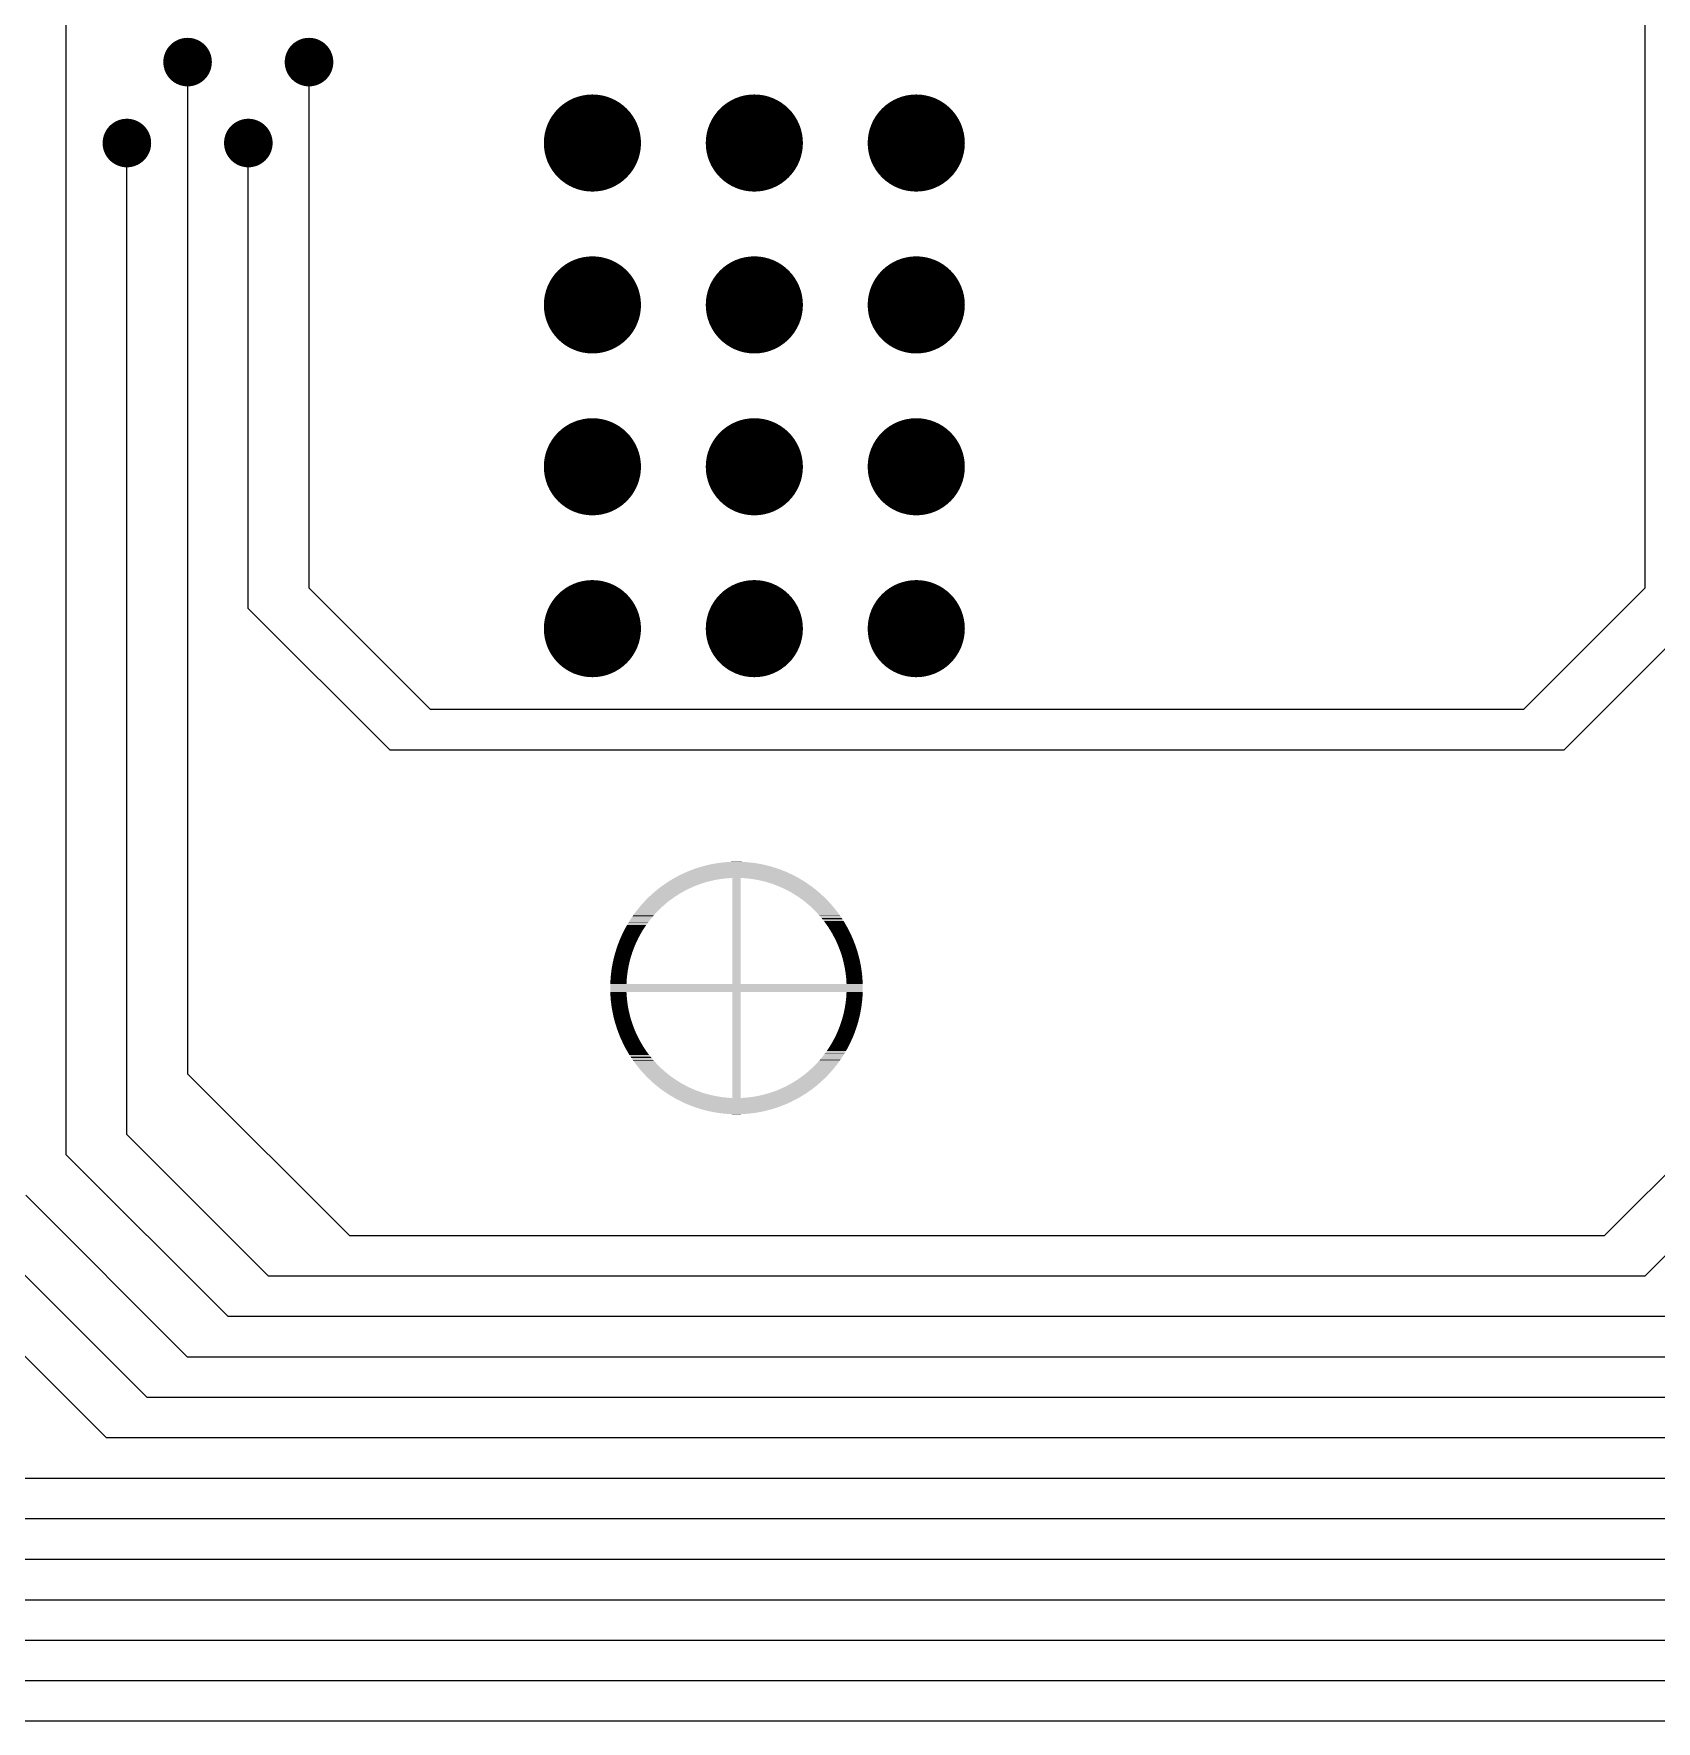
# Model space of a CAD drawing. Extents: x 295 to 953, y 10 to 290.
# Drawn here: x 667.86 to 693.31, y 103.99 to 130.47 of the extents above; entities that cross this region are included whole.
import ezdxf

# ---------------------------------------------------------------- set-up
doc = ezdxf.new("R2010")
doc.units = 0
doc.header["$LTSCALE"] = 5
doc.header["$MEASUREMENT"] = 0
doc.layers.get('0').update_dxf_attribs({"linetype": 'CONTINUOUS', "lineweight": 25})
doc.layers.add('DV-ABPB-A4_IN3', color=5, linetype='CONTINUOUS')

msp = doc.modelspace()

# ---------------------------------------------------------------- linework, layer by layer
at = {"color": 7}
for points, const_width in [([(670.079, 130.023, 1), (670.46, 130.023, 1)], 0.381), ([(671.984, 130.023, 1), (672.365, 130.023, 1)], 0.381), ([(676.239, 128.753, 1), (677.001, 128.753, 1)], 0.762), ([(678.779, 128.753, 1), (679.541, 128.753, 1)], 0.762), ([(681.319, 128.753, 1), (682.081, 128.753, 1)], 0.762), ([(669.127, 128.753, 1), (669.508, 128.753, 1)], 0.381), ([(671.032, 128.753, 1), (671.413, 128.753, 1)], 0.381), ([(676.239, 126.213, 1), (677.001, 126.213, 1)], 0.762), ([(678.779, 126.213, 1), (679.541, 126.213, 1)], 0.762), ([(681.319, 126.213, 1), (682.081, 126.213, 1)], 0.762), ([(676.239, 123.673, 1), (677.001, 123.673, 1)], 0.762), ([(678.779, 123.673, 1), (679.541, 123.673, 1)], 0.762), ([(681.319, 123.673, 1), (682.081, 123.673, 1)], 0.762), ([(676.239, 121.133, 1), (677.001, 121.133, 1)], 0.762), ([(678.779, 121.133, 1), (679.541, 121.133, 1)], 0.762), ([(681.319, 121.133, 1), (682.081, 121.133, 1)], 0.762)]:
    msp.add_lwpolyline(points, format="xyb", close=True, dxfattribs=dict(at, const_width=const_width))
for points in [[(678.024, 117.281), (678.077, 117.305), (679.736, 117.281), (679.684, 117.305)], [(678.077, 117.305), (678.082, 117.308), (679.684, 117.305), (679.679, 117.308)], [(678.082, 117.308), (678.135, 117.33), (679.679, 117.308), (679.626, 117.33)], [(678.135, 117.33), (678.14, 117.332), (679.626, 117.33), (679.62, 117.332)], [(678.14, 117.332), (678.194, 117.353), (679.62, 117.332), (679.567, 117.353)], [(678.194, 117.353), (678.2, 117.355), (679.567, 117.353), (679.561, 117.355)], [(678.2, 117.355), (678.254, 117.374), (679.561, 117.355), (679.507, 117.374)], [(678.254, 117.374), (678.259, 117.376), (679.507, 117.374), (679.501, 117.376)], [(678.259, 117.376), (678.315, 117.393), (679.501, 117.376), (679.446, 117.393)], [(678.315, 117.393), (678.32, 117.395), (679.446, 117.393), (679.44, 117.395)], [(678.32, 117.395), (678.376, 117.41), (679.44, 117.395), (679.385, 117.41)], [(678.376, 117.41), (678.381, 117.412), (679.385, 117.41), (679.379, 117.412)], [(678.381, 117.412), (678.437, 117.425), (679.379, 117.412), (679.324, 117.425)], [(678.437, 117.425), (678.443, 117.427), (679.324, 117.425), (679.317, 117.427)], [(678.443, 117.427), (678.499, 117.439), (679.317, 117.427), (679.262, 117.439)], [(678.499, 117.439), (678.505, 117.44), (679.262, 117.439), (679.255, 117.44)], [(678.505, 117.44), (678.562, 117.45), (679.255, 117.44), (679.199, 117.45)], [(678.562, 117.45), (678.567, 117.451), (679.199, 117.45), (679.193, 117.451)], [(678.567, 117.451), (678.625, 117.459), (679.193, 117.451), (679.136, 117.459)], [(678.625, 117.459), (678.63, 117.46), (679.136, 117.459), (679.13, 117.46)], [(678.63, 117.46), (678.688, 117.466), (679.13, 117.46), (679.073, 117.466)], [(678.688, 117.466), (678.693, 117.467), (679.073, 117.466), (679.066, 117.467)], [(678.693, 117.467), (678.752, 117.471), (679.066, 117.467), (679.01, 117.471)], [(678.752, 117.471), (678.756, 117.472), (679.01, 117.471), (679.002, 117.472)], [(678.756, 117.472), (678.816, 117.475), (679.002, 117.472), (678.947, 117.475)], [(678.816, 117.475), (678.82, 117.475), (678.947, 117.475), (678.936, 117.475)], [(678.82, 117.475), (678.883, 117.476), (678.936, 117.475), (678.883, 117.476)], [(677.622, 117.024), (677.648, 117.046), (678.079, 117.024), (678.122, 117.046)], [(677.648, 117.046), (677.655, 117.051), (678.122, 117.046), (678.132, 117.051)], [(677.655, 117.051), (677.687, 117.076), (678.132, 117.051), (678.185, 117.076)], [(677.687, 117.076), (677.699, 117.085), (678.185, 117.076), (678.207, 117.085)], [(677.699, 117.085), (677.718, 117.099), (678.207, 117.085), (678.24, 117.099)], [(677.718, 117.099), (677.747, 117.12), (678.24, 117.099), (678.295, 117.12)], [(677.747, 117.12), (677.75, 117.122), (678.295, 117.12), (678.302, 117.122)], [(677.75, 117.122), (677.775, 117.139), (678.302, 117.122), (678.351, 117.139)], [(677.775, 117.139), (677.801, 117.156), (678.351, 117.139), (678.408, 117.156)], [(677.801, 117.156), (677.803, 117.157), (678.408, 117.156), (678.413, 117.157)], [(677.803, 117.157), (677.825, 117.171), (678.413, 117.157), (678.465, 117.171)], [(677.825, 117.171), (677.846, 117.184), (678.465, 117.171), (678.523, 117.184)], [(677.846, 117.184), (677.857, 117.191), (678.523, 117.184), (678.556, 117.191)], [(677.857, 117.191), (677.865, 117.196), (678.556, 117.191), (678.581, 117.196)], [(677.865, 117.196), (677.881, 117.205), (678.581, 117.196), (678.64, 117.205)], [(677.881, 117.205), (677.893, 117.212), (678.64, 117.205), (678.699, 117.212)], [(677.893, 117.212), (677.902, 117.217), (678.699, 117.212), (678.758, 117.217)], [(677.902, 117.217), (677.908, 117.221), (678.758, 117.217), (678.817, 117.221)], [(677.908, 117.221), (677.912, 117.223), (679.853, 117.221), (679.849, 117.223)], [(677.912, 117.223), (677.962, 117.25), (679.849, 117.223), (679.799, 117.25)], [(677.962, 117.25), (677.967, 117.253), (679.799, 117.25), (679.793, 117.253)], [(677.967, 117.253), (678.019, 117.279), (679.793, 117.253), (679.742, 117.279)], [(678.019, 117.279), (678.024, 117.281), (679.742, 117.279), (679.736, 117.281)], [(678.817, 115.558), (678.817, 117.221), (678.944, 115.558), (678.944, 117.221)], [(678.96, 117.22), (678.944, 117.221), (679.854, 117.22), (679.853, 117.221)], [(678.982, 117.219), (678.96, 117.22), (679.856, 117.219), (679.854, 117.22)], [(679.041, 117.214), (678.982, 117.219), (679.864, 117.214), (679.856, 117.219)], [(679.1, 117.208), (679.041, 117.214), (679.875, 117.208), (679.864, 117.214)], [(679.159, 117.199), (679.1, 117.208), (679.89, 117.199), (679.875, 117.208)], [(679.217, 117.189), (679.159, 117.199), (679.908, 117.189), (679.89, 117.199)], [(679.221, 117.188), (679.217, 117.189), (679.909, 117.188), (679.908, 117.189)], [(679.275, 117.176), (679.221, 117.188), (679.928, 117.176), (679.909, 117.188)], [(679.333, 117.161), (679.275, 117.176), (679.951, 117.161), (679.928, 117.176)], [(679.359, 117.154), (679.333, 117.161), (679.963, 117.154), (679.951, 117.161)], [(679.389, 117.145), (679.359, 117.154), (679.976, 117.145), (679.963, 117.154)], [(679.446, 117.127), (679.389, 117.145), (680.003, 117.127), (679.976, 117.145)], [(679.468, 117.118), (679.446, 117.127), (680.015, 117.118), (680.003, 117.127)], [(679.501, 117.106), (679.468, 117.118), (680.032, 117.106), (680.015, 117.118)], [(679.556, 117.084), (679.501, 117.106), (680.063, 117.084), (680.032, 117.106)], [(679.562, 117.081), (679.556, 117.084), (680.067, 117.081), (680.063, 117.084)], [(679.61, 117.06), (679.562, 117.081), (680.094, 117.06), (680.067, 117.081)], [(679.646, 117.042), (679.61, 117.06), (680.117, 117.042), (680.094, 117.06)], [(679.664, 117.034), (679.646, 117.042), (680.127, 117.034), (680.117, 117.042)], [(677.348, 116.75), (677.375, 116.782), (677.694, 116.75), (677.73, 116.782)], [(677.375, 116.782), (677.381, 116.79), (677.73, 116.782), (677.738, 116.79)], [(677.381, 116.79), (677.415, 116.828), (677.738, 116.79), (677.783, 116.828)], [(677.415, 116.828), (677.417, 116.83), (677.783, 116.828), (677.785, 116.83)], [(677.417, 116.83), (677.45, 116.865), (677.785, 116.83), (677.829, 116.865)], [(677.45, 116.865), (677.46, 116.876), (677.829, 116.865), (677.844, 116.876)], [(677.46, 116.876), (677.485, 116.9), (677.844, 116.876), (677.877, 116.9)], [(677.485, 116.9), (677.505, 116.921), (677.877, 116.9), (677.907, 116.921)], [(677.505, 116.921), (677.519, 116.934), (677.907, 116.921), (677.926, 116.934)], [(677.519, 116.934), (677.552, 116.964), (677.926, 116.934), (677.973, 116.964)], [(677.552, 116.964), (677.554, 116.966), (677.973, 116.964), (677.976, 116.966)], [(677.554, 116.966), (677.588, 116.996), (677.976, 116.966), (678.027, 116.996)], [(677.588, 116.996), (677.599, 117.006), (678.027, 116.996), (678.045, 117.006)], [(677.599, 117.006), (677.622, 117.024), (678.045, 117.006), (678.079, 117.024)], [(679.716, 117.006), (679.664, 117.034), (680.161, 117.006), (680.127, 117.034)], [(679.723, 117.002), (679.716, 117.006), (680.166, 117.002), (680.161, 117.006)], [(679.767, 116.977), (679.723, 117.002), (680.195, 116.977), (680.166, 117.002)], [(679.794, 116.96), (679.767, 116.977), (680.213, 116.96), (680.195, 116.977)], [(679.818, 116.945), (679.794, 116.96), (680.229, 116.945), (680.213, 116.96)], [(679.86, 116.917), (679.818, 116.945), (680.26, 116.917), (680.229, 116.945)], [(679.867, 116.912), (679.86, 116.917), (680.264, 116.912), (680.26, 116.917)], [(679.915, 116.878), (679.867, 116.912), (680.299, 116.878), (680.264, 116.912)], [(679.922, 116.872), (679.915, 116.878), (680.305, 116.872), (680.299, 116.878)], [(679.962, 116.841), (679.922, 116.872), (680.333, 116.841), (680.305, 116.872)], [(679.981, 116.825), (679.962, 116.841), (680.348, 116.825), (680.333, 116.841)], [(680.007, 116.803), (679.981, 116.825), (680.367, 116.803), (680.348, 116.825)], [(680.036, 116.778), (680.007, 116.803), (680.39, 116.778), (680.367, 116.803)], [(680.051, 116.764), (680.036, 116.778), (680.401, 116.764), (680.39, 116.778)], [(677.162, 116.481), (677.189, 116.526), (677.463, 116.481), (677.495, 116.526)], [(677.189, 116.526), (677.191, 116.529), (677.495, 116.526), (677.497, 116.529)], [(677.191, 116.529), (677.22, 116.576), (677.497, 116.529), (677.534, 116.576)], [(677.22, 116.576), (677.223, 116.579), (677.534, 116.576), (677.536, 116.579)], [(677.223, 116.579), (677.251, 116.621), (677.536, 116.579), (677.571, 116.621)], [(677.251, 116.621), (677.258, 116.632), (677.571, 116.621), (677.581, 116.632)], [(677.258, 116.632), (677.283, 116.666), (677.581, 116.632), (677.611, 116.666)], [(677.283, 116.666), (677.295, 116.683), (677.611, 116.666), (677.628, 116.683)], [(677.295, 116.683), (677.315, 116.708), (677.628, 116.683), (677.652, 116.708)], [(677.315, 116.708), (677.334, 116.733), (677.652, 116.708), (677.677, 116.733)], [(677.334, 116.733), (677.348, 116.75), (677.677, 116.733), (677.694, 116.75)], [(680.088, 116.729), (680.051, 116.764), (680.43, 116.729), (680.401, 116.764)], [(680.094, 116.723), (680.088, 116.729), (680.434, 116.723), (680.43, 116.729)], [(680.136, 116.681), (680.094, 116.723), (680.467, 116.681), (680.434, 116.723)], [(680.138, 116.678), (680.136, 116.681), (680.469, 116.678), (680.467, 116.681)], [(680.176, 116.637), (680.138, 116.678), (680.499, 116.637), (680.469, 116.678)], [(680.184, 116.627), (680.176, 116.637), (680.506, 116.627), (680.499, 116.637)], [(680.214, 116.592), (680.184, 116.627), (680.53, 116.592), (680.506, 116.627)], [(680.228, 116.574), (680.214, 116.592), (680.541, 116.574), (680.53, 116.592)], [(680.251, 116.546), (680.228, 116.574), (680.559, 116.546), (680.541, 116.574)], [(680.269, 116.521), (680.251, 116.546), (680.575, 116.521), (680.559, 116.546)], [(680.286, 116.498), (680.269, 116.521), (680.588, 116.498), (680.575, 116.521)], [(677.046, 116.243), (677.061, 116.278), (677.324, 116.243), (677.341, 116.278)], [(677.061, 116.278), (677.071, 116.301), (677.341, 116.278), (677.353, 116.301)], [(677.071, 116.301), (677.084, 116.33), (677.353, 116.301), (677.369, 116.33)], [(677.084, 116.33), (677.098, 116.359), (677.369, 116.33), (677.385, 116.359)], [(677.098, 116.359), (677.109, 116.382), (677.385, 116.359), (677.398, 116.382)], [(677.109, 116.382), (677.126, 116.415), (677.398, 116.382), (677.419, 116.415)], [(677.126, 116.415), (677.135, 116.432), (677.419, 116.415), (677.43, 116.432)], [(677.135, 116.432), (677.157, 116.471), (677.43, 116.432), (677.456, 116.471)], [(677.157, 116.471), (677.162, 116.481), (677.456, 116.471), (677.463, 116.481)], [(680.308, 116.466), (680.286, 116.498), (680.607, 116.466), (680.588, 116.498)], [(680.32, 116.449), (680.308, 116.466), (680.616, 116.449), (680.607, 116.466)], [(680.345, 116.41), (680.32, 116.449), (680.637, 116.41), (680.616, 116.449)], [(680.352, 116.399), (680.345, 116.41), (680.643, 116.399), (680.637, 116.41)], [(680.379, 116.353), (680.352, 116.399), (680.666, 116.353), (680.643, 116.399)], [(680.382, 116.348), (680.379, 116.353), (680.668, 116.348), (680.666, 116.353)], [(680.41, 116.296), (680.382, 116.348), (680.692, 116.296), (680.668, 116.348)], [(680.437, 116.243), (680.41, 116.296), (680.714, 116.243), (680.692, 116.296)], [(676.951, 115.947), (676.965, 116.002), (677.213, 115.947), (677.229, 116.002)], [(676.965, 116.002), (676.966, 116.004), (677.229, 116.002), (677.23, 116.004)], [(676.966, 116.004), (676.982, 116.06), (677.23, 116.004), (677.248, 116.06)], [(676.982, 116.06), (676.983, 116.063), (677.248, 116.06), (677.25, 116.063)], [(676.983, 116.063), (676.999, 116.116), (677.25, 116.063), (677.269, 116.116)], [(676.999, 116.116), (677.002, 116.124), (677.269, 116.116), (677.272, 116.124)], [(677.002, 116.124), (677.018, 116.17), (677.272, 116.124), (677.291, 116.17)], [(677.018, 116.17), (677.023, 116.184), (677.291, 116.17), (677.297, 116.184)], [(677.023, 116.184), (677.039, 116.225), (677.297, 116.184), (677.315, 116.225)], [(677.039, 116.225), (677.046, 116.243), (677.315, 116.225), (677.324, 116.243)], [(680.44, 116.237), (680.437, 116.243), (680.717, 116.237), (680.714, 116.243)], [(680.462, 116.189), (680.44, 116.237), (680.735, 116.189), (680.717, 116.237)], [(680.466, 116.178), (680.462, 116.189), (680.74, 116.178), (680.735, 116.189)], [(680.484, 116.135), (680.466, 116.178), (680.755, 116.135), (680.74, 116.178)], [(680.491, 116.118), (680.484, 116.135), (680.761, 116.118), (680.755, 116.135)], [(680.505, 116.079), (680.491, 116.118), (680.773, 116.079), (680.761, 116.118)], [(680.513, 116.058), (680.505, 116.079), (680.78, 116.058), (680.773, 116.079)], [(680.525, 116.023), (680.513, 116.058), (680.789, 116.023), (680.78, 116.058)], [(680.533, 115.997), (680.525, 116.023), (680.797, 115.997), (680.789, 116.023)], [(680.542, 115.967), (680.533, 115.997), (680.804, 115.967), (680.797, 115.997)], [(676.912, 115.714), (676.916, 115.754), (677.167, 115.714), (677.173, 115.754)], [(676.916, 115.754), (676.919, 115.773), (677.173, 115.754), (677.176, 115.773)], [(676.919, 115.773), (676.925, 115.816), (677.176, 115.773), (677.184, 115.816)], [(676.925, 115.816), (676.928, 115.831), (677.184, 115.816), (677.186, 115.831)], [(676.928, 115.831), (676.937, 115.879), (677.186, 115.831), (677.197, 115.879)], [(676.937, 115.879), (676.939, 115.889), (677.197, 115.879), (677.199, 115.889)], [(676.939, 115.889), (676.95, 115.941), (677.199, 115.889), (677.212, 115.941)], [(676.95, 115.941), (676.951, 115.947), (677.212, 115.941), (677.213, 115.947)], [(680.55, 115.935), (680.542, 115.967), (680.812, 115.935), (680.804, 115.967)], [(680.557, 115.909), (680.55, 115.935), (680.817, 115.909), (680.812, 115.935)], [(680.565, 115.873), (680.557, 115.909), (680.825, 115.873), (680.817, 115.909)], [(680.57, 115.852), (680.565, 115.873), (680.829, 115.852), (680.825, 115.873)], [(680.578, 115.81), (680.57, 115.852), (680.836, 115.81), (680.829, 115.852)], [(680.581, 115.793), (680.578, 115.81), (680.839, 115.793), (680.836, 115.81)], [(680.589, 115.748), (680.581, 115.793), (680.845, 115.748), (680.839, 115.793)], [(680.591, 115.735), (680.589, 115.748), (680.847, 115.735), (680.845, 115.748)], [(680.597, 115.685), (680.591, 115.735), (680.852, 115.685), (680.847, 115.735)], [(676.899, 115.495), (676.9, 115.558), (680.861, 115.495), (680.86, 115.558)], [(676.9, 115.431), (676.899, 115.495), (680.86, 115.431), (680.861, 115.495)], [(676.9, 115.564), (676.902, 115.597), (677.155, 115.564), (677.156, 115.597)], [(676.9, 115.558), (676.9, 115.564), (677.154, 115.558), (677.155, 115.564)], [(676.902, 115.597), (676.904, 115.627), (677.156, 115.597), (677.158, 115.627)], [(676.904, 115.627), (676.906, 115.656), (677.158, 115.627), (677.161, 115.656)], [(676.906, 115.656), (676.909, 115.691), (677.161, 115.656), (677.165, 115.691)], [(676.909, 115.691), (676.912, 115.714), (677.165, 115.691), (677.167, 115.714)], [(680.598, 115.676), (680.597, 115.685), (680.853, 115.676), (680.852, 115.685)], [(680.603, 115.621), (680.598, 115.676), (680.857, 115.621), (680.853, 115.676)], [(680.603, 115.617), (680.603, 115.621), (680.858, 115.617), (680.857, 115.621)], [(680.606, 115.558), (680.603, 115.617), (680.86, 115.558), (680.858, 115.617)], [(676.903, 115.372), (676.9, 115.431), (677.157, 115.372), (677.154, 115.431)], [(676.903, 115.368), (676.903, 115.372), (677.158, 115.368), (677.157, 115.372)], [(676.908, 115.313), (676.903, 115.368), (677.163, 115.313), (677.158, 115.368)], [(676.908, 115.304), (676.908, 115.313), (677.164, 115.304), (677.163, 115.313)], [(676.914, 115.254), (676.908, 115.304), (677.17, 115.254), (677.164, 115.304)], [(676.915, 115.241), (676.914, 115.254), (677.172, 115.241), (677.17, 115.254)], [(676.922, 115.196), (676.915, 115.241), (677.179, 115.196), (677.172, 115.241)], [(676.924, 115.179), (676.922, 115.196), (677.182, 115.179), (677.179, 115.196)], [(678.817, 113.768), (678.817, 115.431), (678.944, 113.768), (678.944, 115.431)], [(680.577, 115.173), (680.585, 115.216), (680.835, 115.173), (680.842, 115.216)], [(680.585, 115.216), (680.588, 115.235), (680.842, 115.216), (680.844, 115.235)], [(680.588, 115.235), (680.593, 115.275), (680.844, 115.235), (680.849, 115.275)], [(680.593, 115.275), (680.596, 115.298), (680.849, 115.275), (680.852, 115.298)], [(680.596, 115.298), (680.6, 115.333), (680.852, 115.298), (680.855, 115.333)], [(680.6, 115.333), (680.602, 115.362), (680.855, 115.333), (680.857, 115.362)], [(680.602, 115.362), (680.604, 115.392), (680.857, 115.362), (680.859, 115.392)], [(680.604, 115.392), (680.606, 115.425), (680.859, 115.392), (680.86, 115.425)], [(680.606, 115.425), (680.606, 115.431), (680.86, 115.425), (680.86, 115.431)], [(676.932, 115.137), (676.924, 115.179), (677.19, 115.137), (677.182, 115.179)], [(676.936, 115.116), (676.932, 115.137), (677.195, 115.116), (677.19, 115.137)], [(676.943, 115.08), (676.936, 115.116), (677.204, 115.08), (677.195, 115.116)], [(676.949, 115.054), (676.943, 115.08), (677.21, 115.054), (677.204, 115.08)], [(676.956, 115.022), (676.949, 115.054), (677.219, 115.022), (677.21, 115.054)], [(676.964, 114.992), (676.956, 115.022), (677.228, 114.992), (677.219, 115.022)], [(676.971, 114.966), (676.964, 114.992), (677.236, 114.966), (677.228, 114.992)], [(676.981, 114.931), (676.971, 114.966), (677.248, 114.931), (677.236, 114.966)], [(676.988, 114.91), (676.981, 114.931), (677.255, 114.91), (677.248, 114.931)], [(680.492, 114.873), (680.511, 114.926), (680.762, 114.873), (680.778, 114.926)], [(680.511, 114.926), (680.512, 114.929), (680.778, 114.926), (680.779, 114.929)], [(680.512, 114.929), (680.531, 114.985), (680.779, 114.929), (680.795, 114.985)], [(680.531, 114.987), (680.547, 115.042), (680.795, 114.987), (680.809, 115.042)], [(680.531, 114.985), (680.531, 114.987), (680.795, 114.985), (680.795, 114.987)], [(680.547, 115.042), (680.549, 115.048), (680.809, 115.042), (680.811, 115.048)], [(680.549, 115.048), (680.562, 115.1), (680.811, 115.048), (680.822, 115.1)], [(680.562, 115.1), (680.564, 115.11), (680.822, 115.1), (680.824, 115.11)], [(680.564, 115.11), (680.574, 115.158), (680.824, 115.11), (680.832, 115.158)], [(680.574, 115.158), (680.577, 115.173), (680.832, 115.158), (680.835, 115.173)], [(677, 114.871), (676.988, 114.91), (677.27, 114.871), (677.255, 114.91)], [(677.006, 114.854), (677, 114.871), (677.276, 114.854), (677.27, 114.871)], [(677.021, 114.811), (677.006, 114.854), (677.294, 114.811), (677.276, 114.854)], [(677.025, 114.8), (677.021, 114.811), (677.299, 114.8), (677.294, 114.811)], [(677.044, 114.752), (677.025, 114.8), (677.321, 114.752), (677.299, 114.8)], [(677.046, 114.746), (677.044, 114.752), (677.324, 114.746), (677.321, 114.752)], [(677.068, 114.693), (677.046, 114.746), (677.35, 114.693), (677.324, 114.746)], [(677.093, 114.641), (677.069, 114.693), (677.379, 114.641), (677.35, 114.693)], [(680.375, 114.63), (680.392, 114.659), (680.663, 114.63), (680.676, 114.659)], [(680.392, 114.659), (680.407, 114.688), (680.676, 114.659), (680.69, 114.688)], [(680.407, 114.688), (680.42, 114.711), (680.69, 114.688), (680.7, 114.711)], [(680.42, 114.711), (680.437, 114.746), (680.7, 114.711), (680.715, 114.746)], [(680.437, 114.746), (680.446, 114.764), (680.715, 114.746), (680.722, 114.764)], [(680.446, 114.764), (680.464, 114.805), (680.722, 114.764), (680.738, 114.805)], [(680.464, 114.805), (680.47, 114.819), (680.738, 114.805), (680.742, 114.819)], [(680.47, 114.819), (680.489, 114.865), (680.742, 114.819), (680.759, 114.865)], [(680.489, 114.865), (680.492, 114.873), (680.759, 114.865), (680.762, 114.873)], [(677.095, 114.636), (677.093, 114.641), (677.382, 114.636), (677.379, 114.641)], [(677.118, 114.59), (677.095, 114.636), (677.409, 114.59), (677.382, 114.636)], [(677.123, 114.579), (677.118, 114.59), (677.416, 114.579), (677.409, 114.59)], [(677.144, 114.54), (677.123, 114.579), (677.441, 114.54), (677.416, 114.579)], [(677.154, 114.523), (677.144, 114.54), (677.452, 114.523), (677.441, 114.54)], [(677.172, 114.491), (677.154, 114.523), (677.474, 114.491), (677.452, 114.523)], [(677.186, 114.468), (677.172, 114.491), (677.491, 114.468), (677.474, 114.491)], [(677.201, 114.443), (677.186, 114.468), (677.51, 114.443), (677.491, 114.468)], [(677.219, 114.415), (677.201, 114.443), (677.533, 114.415), (677.51, 114.443)], [(677.231, 114.397), (677.219, 114.415), (677.547, 114.397), (677.533, 114.415)], [(677.255, 114.362), (677.231, 114.397), (677.576, 114.362), (677.547, 114.397)], [(680.189, 114.368), (680.224, 114.41), (680.51, 114.368), (680.538, 114.41)], [(680.224, 114.41), (680.227, 114.413), (680.538, 114.41), (680.54, 114.413)], [(680.227, 114.413), (680.263, 114.46), (680.54, 114.413), (680.57, 114.46)], [(680.263, 114.46), (680.266, 114.463), (680.57, 114.46), (680.572, 114.463)], [(680.266, 114.463), (680.298, 114.508), (680.572, 114.463), (680.598, 114.508)], [(680.298, 114.508), (680.305, 114.518), (680.598, 114.508), (680.604, 114.518)], [(680.305, 114.518), (680.331, 114.557), (680.604, 114.518), (680.626, 114.557)], [(680.331, 114.557), (680.341, 114.574), (680.626, 114.557), (680.634, 114.574)], [(680.341, 114.574), (680.362, 114.607), (680.634, 114.574), (680.652, 114.607)], [(680.362, 114.607), (680.375, 114.63), (680.652, 114.607), (680.663, 114.63)], [(677.262, 114.352), (677.255, 114.362), (677.585, 114.352), (677.576, 114.362)], [(677.292, 114.311), (677.262, 114.352), (677.623, 114.311), (677.585, 114.352)], [(677.294, 114.308), (677.292, 114.311), (677.625, 114.308), (677.623, 114.311)], [(677.326, 114.266), (677.294, 114.308), (677.666, 114.266), (677.625, 114.308)], [(677.331, 114.26), (677.326, 114.266), (677.672, 114.26), (677.666, 114.266)], [(677.36, 114.225), (677.331, 114.26), (677.709, 114.225), (677.672, 114.26)], [(677.371, 114.211), (677.36, 114.225), (677.725, 114.211), (677.709, 114.225)], [(677.393, 114.186), (677.371, 114.211), (677.753, 114.186), (677.725, 114.211)], [(677.413, 114.164), (677.393, 114.186), (677.78, 114.164), (677.753, 114.186)], [(677.428, 114.148), (677.413, 114.164), (677.799, 114.148), (677.78, 114.164)], [(677.456, 114.117), (677.428, 114.148), (677.838, 114.117), (677.799, 114.148)], [(679.931, 114.124), (679.976, 114.159), (680.311, 114.124), (680.344, 114.159)], [(679.976, 114.159), (679.978, 114.161), (680.344, 114.159), (680.345, 114.161)], [(679.978, 114.161), (680.023, 114.199), (680.345, 114.161), (680.379, 114.199)], [(680.023, 114.199), (680.031, 114.207), (680.379, 114.199), (680.386, 114.207)], [(680.031, 114.207), (680.067, 114.239), (680.386, 114.207), (680.413, 114.239)], [(680.067, 114.239), (680.083, 114.256), (680.413, 114.239), (680.426, 114.256)], [(680.083, 114.256), (680.109, 114.281), (680.426, 114.256), (680.446, 114.281)], [(680.109, 114.281), (680.133, 114.306), (680.446, 114.281), (680.465, 114.306)], [(680.133, 114.306), (680.15, 114.323), (680.465, 114.306), (680.478, 114.323)], [(680.15, 114.323), (680.18, 114.357), (680.478, 114.323), (680.502, 114.357)], [(680.18, 114.357), (680.189, 114.368), (680.502, 114.357), (680.51, 114.368)], [(677.462, 114.111), (677.456, 114.117), (677.846, 114.111), (677.838, 114.117)], [(677.497, 114.077), (677.462, 114.111), (677.894, 114.077), (677.846, 114.111)], [(677.501, 114.072), (677.497, 114.077), (677.9, 114.072), (677.894, 114.077)], [(677.531, 114.044), (677.501, 114.072), (677.943, 114.044), (677.9, 114.072)], [(677.547, 114.029), (677.531, 114.044), (677.967, 114.029), (677.943, 114.044)], [(677.566, 114.012), (677.547, 114.029), (677.993, 114.012), (677.967, 114.029)], [(677.595, 113.987), (677.566, 114.012), (678.038, 113.987), (677.993, 114.012)], [(677.6, 113.983), (677.595, 113.987), (678.045, 113.983), (678.038, 113.987)], [(677.633, 113.955), (677.6, 113.983), (678.097, 113.955), (678.045, 113.983)], [(677.644, 113.947), (677.633, 113.955), (678.114, 113.947), (678.097, 113.955)], [(677.666, 113.929), (677.644, 113.947), (678.15, 113.929), (678.114, 113.947)], [(677.694, 113.908), (677.666, 113.929), (678.198, 113.908), (678.15, 113.929)], [(677.698, 113.905), (677.694, 113.908), (678.204, 113.905), (678.198, 113.908)], [(677.728, 113.883), (677.698, 113.905), (678.259, 113.883), (678.204, 113.905)], [(677.745, 113.871), (677.728, 113.883), (678.293, 113.871), (678.259, 113.883)], [(677.757, 113.862), (677.745, 113.871), (678.315, 113.862), (678.293, 113.871)], [(677.785, 113.844), (677.757, 113.862), (678.371, 113.844), (678.315, 113.862)], [(679.409, 113.85), (679.459, 113.867), (679.985, 113.85), (680.01, 113.867)], [(679.459, 113.867), (679.465, 113.869), (680.01, 113.867), (680.013, 113.869)], [(679.465, 113.869), (679.521, 113.89), (680.013, 113.869), (680.043, 113.89)], [(679.521, 113.89), (679.554, 113.904), (680.043, 113.89), (680.062, 113.904)], [(679.554, 113.904), (679.575, 113.913), (680.062, 113.904), (680.074, 113.913)], [(679.575, 113.913), (679.629, 113.938), (680.074, 113.913), (680.106, 113.938)], [(679.629, 113.938), (679.639, 113.943), (680.106, 113.938), (680.112, 113.943)], [(679.639, 113.943), (679.682, 113.965), (680.112, 113.943), (680.139, 113.965)], [(679.682, 113.965), (679.716, 113.983), (680.139, 113.965), (680.161, 113.983)], [(679.716, 113.983), (679.734, 113.993), (680.161, 113.983), (680.173, 113.993)], [(679.734, 113.993), (679.785, 114.023), (680.173, 113.993), (680.207, 114.023)], [(679.785, 114.023), (679.788, 114.025), (680.207, 114.023), (680.209, 114.025)], [(679.788, 114.025), (679.835, 114.055), (680.209, 114.025), (680.241, 114.055)], [(679.835, 114.055), (679.854, 114.068), (680.241, 114.055), (680.255, 114.068)], [(679.854, 114.068), (679.884, 114.089), (680.255, 114.068), (680.276, 114.089)], [(679.884, 114.089), (679.917, 114.113), (680.276, 114.089), (680.3, 114.113)], [(679.917, 114.113), (679.931, 114.124), (680.3, 114.113), (680.311, 114.124)], [(677.798, 113.835), (677.785, 113.844), (678.402, 113.835), (678.371, 113.844)], [(677.81, 113.828), (677.798, 113.835), (678.428, 113.828), (678.402, 113.835)], [(677.833, 113.813), (677.81, 113.828), (678.485, 113.813), (678.428, 113.828)], [(677.852, 113.801), (677.833, 113.813), (678.54, 113.801), (678.485, 113.813)], [(677.853, 113.8), (677.852, 113.801), (678.543, 113.8), (678.54, 113.801)], [(677.871, 113.79), (677.853, 113.8), (678.602, 113.79), (678.543, 113.8)], [(677.886, 113.781), (677.871, 113.79), (678.66, 113.781), (678.602, 113.79)], [(677.897, 113.775), (677.886, 113.781), (678.719, 113.775), (678.66, 113.781)], [(677.904, 113.77), (677.897, 113.775), (678.778, 113.77), (678.719, 113.775)], [(677.906, 113.769), (677.904, 113.77), (678.801, 113.769), (678.778, 113.77)], [(677.908, 113.768), (677.906, 113.769), (678.817, 113.768), (678.801, 113.769)], [(677.912, 113.766), (677.908, 113.768), (679.849, 113.766), (679.853, 113.768)], [(677.962, 113.739), (677.912, 113.766), (679.798, 113.739), (679.849, 113.766)], [(677.968, 113.736), (677.962, 113.739), (679.793, 113.736), (679.798, 113.739)], [(678.019, 113.71), (677.968, 113.736), (679.742, 113.71), (679.793, 113.736)], [(678.024, 113.708), (678.019, 113.71), (679.736, 113.708), (679.742, 113.71)], [(678.076, 113.684), (678.024, 113.708), (679.684, 113.684), (679.736, 113.708)], [(678.082, 113.681), (678.076, 113.684), (679.679, 113.681), (679.684, 113.684)], [(678.135, 113.659), (678.082, 113.681), (679.626, 113.659), (679.679, 113.681)], [(678.141, 113.657), (678.135, 113.659), (679.62, 113.657), (679.626, 113.659)], [(678.194, 113.636), (678.141, 113.657), (679.566, 113.636), (679.62, 113.657)], [(678.2, 113.634), (678.194, 113.636), (679.561, 113.634), (679.566, 113.636)], [(678.254, 113.615), (678.2, 113.634), (679.507, 113.615), (679.561, 113.634)], [(678.26, 113.613), (678.254, 113.615), (679.501, 113.613), (679.507, 113.615)], [(678.314, 113.596), (678.26, 113.613), (679.446, 113.596), (679.501, 113.613)], [(678.944, 113.768), (679.003, 113.772), (679.853, 113.768), (679.858, 113.772)], [(679.003, 113.772), (679.062, 113.777), (679.858, 113.772), (679.867, 113.777)], [(679.062, 113.777), (679.121, 113.784), (679.867, 113.777), (679.88, 113.784)], [(679.121, 113.784), (679.179, 113.793), (679.88, 113.784), (679.896, 113.793)], [(679.179, 113.793), (679.204, 113.798), (679.896, 113.793), (679.904, 113.798)], [(679.204, 113.798), (679.237, 113.805), (679.904, 113.798), (679.914, 113.805)], [(679.237, 113.805), (679.295, 113.818), (679.914, 113.805), (679.935, 113.818)], [(679.295, 113.818), (679.348, 113.832), (679.935, 113.818), (679.958, 113.832)], [(679.348, 113.832), (679.352, 113.833), (679.958, 113.832), (679.96, 113.833)], [(679.352, 113.833), (679.409, 113.85), (679.96, 113.833), (679.985, 113.85)], [(678.32, 113.594), (678.314, 113.596), (679.441, 113.594), (679.446, 113.596)], [(678.375, 113.579), (678.32, 113.594), (679.385, 113.579), (679.441, 113.594)], [(678.382, 113.577), (678.375, 113.579), (679.379, 113.577), (679.385, 113.579)], [(678.437, 113.564), (678.382, 113.577), (679.323, 113.564), (679.379, 113.577)], [(678.443, 113.562), (678.437, 113.564), (679.318, 113.562), (679.323, 113.564)], [(678.499, 113.55), (678.443, 113.562), (679.261, 113.55), (679.318, 113.562)], [(678.505, 113.549), (678.499, 113.55), (679.256, 113.549), (679.261, 113.55)], [(678.561, 113.539), (678.505, 113.549), (679.199, 113.539), (679.256, 113.549)], [(678.568, 113.538), (678.561, 113.539), (679.193, 113.538), (679.199, 113.539)], [(678.624, 113.53), (678.568, 113.538), (679.136, 113.53), (679.193, 113.538)], [(678.631, 113.529), (678.624, 113.53), (679.13, 113.529), (679.136, 113.53)], [(678.687, 113.523), (678.631, 113.529), (679.073, 113.523), (679.13, 113.529)], [(678.694, 113.522), (678.687, 113.523), (679.067, 113.522), (679.073, 113.523)], [(678.75, 113.518), (678.694, 113.522), (679.009, 113.518), (679.067, 113.522)], [(678.758, 113.517), (678.75, 113.518), (679.004, 113.517), (679.009, 113.518)], [(678.814, 113.514), (678.758, 113.517), (678.945, 113.514), (679.004, 113.517)], [(678.825, 113.514), (678.814, 113.514), (678.941, 113.514), (678.945, 113.514)], [(678.877, 113.513), (678.825, 113.514), (678.877, 113.513), (678.941, 113.514)]]:
    msp.add_solid(points, dxfattribs=at)
at = {"layer": 'DV-ABPB-A4_IN3', "color": 7}
for p, q in [((693.13, 145.898), (693.13, 121.768)), ((668.365, 112.878), (668.365, 131.928)), ((670.27, 130.023), (670.27, 114.148)), ((672.175, 121.768), (672.175, 130.023)), ((669.317, 113.196), (669.317, 128.753)), ((671.222, 121.451), (671.222, 128.753)), ((674.08, 119.863), (672.175, 121.768)), ((693.13, 121.768), (691.225, 119.863)), ((673.445, 119.228), (671.222, 121.451)), ((693.765, 121.133), (691.86, 119.228)), ((691.225, 119.863), (674.08, 119.863)), ((691.86, 119.228), (673.445, 119.228)), ((670.27, 114.148), (672.81, 111.608)), ((692.495, 111.608), (694.4, 113.513)), ((671.54, 110.973), (669.317, 113.196)), ((670.905, 110.338), (668.365, 112.878)), ((695.035, 112.878), (693.13, 110.973)), ((670.27, 109.703), (667.73, 112.243)), ((669.635, 109.068), (667.095, 111.608)), ((672.81, 111.608), (692.495, 111.608)), ((669, 108.433), (666.46, 110.973)), ((693.13, 110.973), (671.54, 110.973)), ((693.765, 110.338), (670.905, 110.338)), ((694.4, 109.703), (670.27, 109.703)), ((695.035, 109.068), (669.635, 109.068)), ((695.67, 108.433), (669, 108.433)), ((710.275, 107.798), (656.3, 107.798)), ((710.91, 107.163), (655.665, 107.163)), ((711.545, 106.528), (654.712, 106.528)), ((653.76, 105.893), (712.18, 105.893)), ((712.815, 105.258), (652.807, 105.258)), ((713.45, 104.623), (651.855, 104.623)), ((714.085, 103.988), (650.902, 103.988))]:
    msp.add_line(p, q, dxfattribs=at)

doc.saveas('drawing.dxf')
